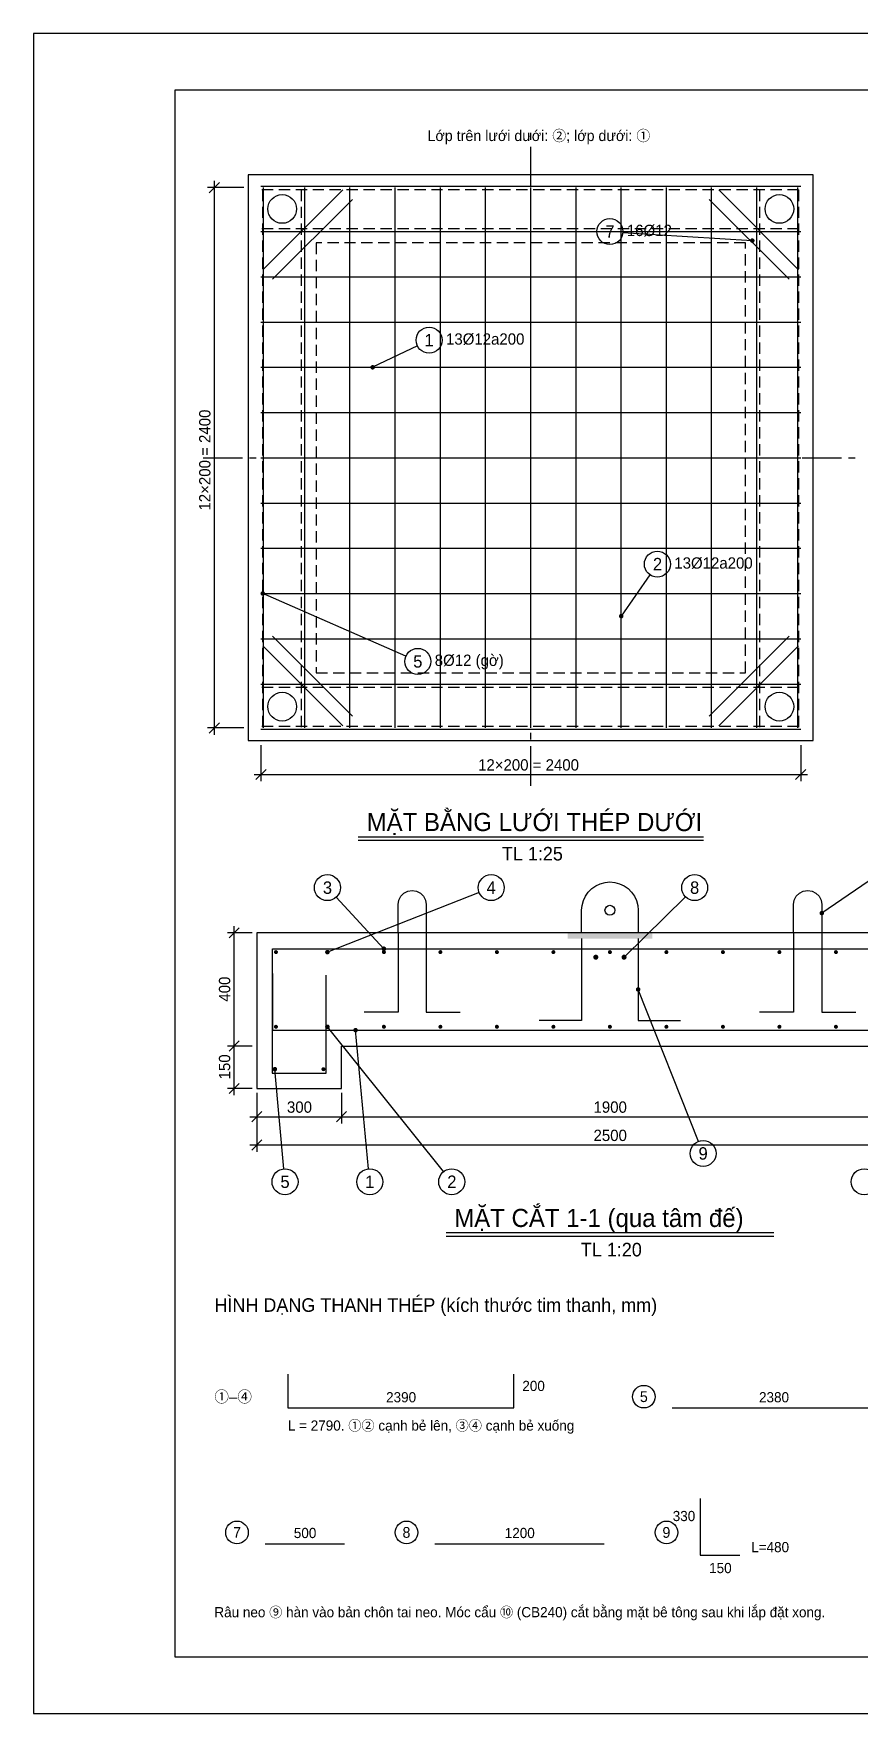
# Model space of a CAD drawing. Extents: x 0 to 45000, y 0 to 7425.
# Drawn here: x 11500 to 15154, y 0 to 7425 of the extents above; entities that cross this region are included whole.
import ezdxf

# ---------------------------------------------------------------- set-up
doc = ezdxf.new("R2010")
doc.units = 0
doc.header["$LTSCALE"] = 25
doc.linetypes.add('CENTER', pattern=[10.6, 7, -1.2, 1.2, -1.2])
doc.linetypes.add('DASHED', pattern=[3, 2, -1])
for name, color, linetype in [('AN', 8, 'DASHED'), ('BT', 7, 'CONTINUOUS'), ('DIM', 8, 'CONTINUOUS'), ('KHUNG', 7, 'CONTINUOUS'), ('KHUNG_M', 7, 'CONTINUOUS'), ('TEXT', 7, 'CONTINUOUS'), ('THEP', 1, 'CONTINUOUS'), ('THEP_D', 1, 'DASHED'), ('THEPHINH', 5, 'CONTINUOUS'), ('TRUC', 1, 'CENTER')]:
    doc.layers.add(name, color=color, linetype=linetype)
doc.styles.add('VN', font='arial.ttf', dxfattribs={"width": 0.95})

msp = doc.modelspace()

# ---------------------------------------------------------------- linework, layer by layer
at = {"layer": 'AN'}
msp.add_lwpolyline([(12750, 4600), (14650, 4600), (14650, 6500), (12750, 6500)], close=True, dxfattribs=at)
at = {"layer": 'BT'}
for points in [[(12450, 4300), (14950, 4300), (14950, 6800), (12450, 6800)], [(12487.5, 2762.5), (12862.5, 2762.5), (12862.5, 2950), (15237.5, 2950), (15237.5, 2762.5), (15612.5, 2762.5), (15612.5, 3450), (12487.5, 3450)]]:
    msp.add_lwpolyline(points, close=True, dxfattribs=at)
at = {"layer": 'DIM'}
for p, q in [((12277.5, 6721.5), (12322.5, 6766.5)), ((12300, 4326), (12300, 6774)), ((12430, 6744), (12270, 6744)), ((14107.4, 6546.4), (14680, 6510)), ((13198.2, 6045.1), (13000, 5950)), ((14227.2, 5032.8), (14100, 4850)), ((13147.3, 4673), (12514, 4950)), ((12430, 4356), (12270, 4356)), ((12277.5, 4333.5), (12322.5, 4378.5)), ((12506, 4280), (12506, 4120)), ((14894, 4280), (14894, 4120)), ((12483.5, 4127.5), (12528.5, 4172.5)), ((14871.5, 4127.5), (14916.5, 4172.5)), ((12476, 4150), (14924, 4150)), ((15252.5, 3717.7), (14987.5, 3537.5)), ((13471.5, 3629), (12800, 3365)), ((12839.1, 3607.8), (13050, 3380)), ((14384, 3609.7), (14112.5, 3342.5)), ((12467.5, 3450), (12357.5, 3450)), ((12365, 3427.5), (12410, 3472.5)), ((12387.5, 2920), (12387.5, 3480)), ((14441.3, 2528.5), (14175, 3200)), ((12365, 2927.5), (12410, 2972.5)), ((12365, 2927.5), (12410, 2972.5)), ((12387.5, 2732.5), (12387.5, 2980)), ((13314, 2394.8), (12800, 3035)), ((12982.2, 2407.3), (12925, 3020)), ((12467.5, 2950), (12357.5, 2950)), ((12467.5, 2950), (12357.5, 2950)), ((12607.3, 2407.3), (12567.5, 2847.5)), ((12467.5, 2762.5), (12357.5, 2762.5)), ((12365, 2740), (12410, 2785)), ((12487.5, 2742.5), (12487.5, 2607.5)), ((12487.5, 2742.5), (12487.5, 2482.5)), ((12862.5, 2742.5), (12862.5, 2607.5)), ((12862.5, 2742.5), (12862.5, 2607.5)), ((12457.5, 2637.5), (12892.5, 2637.5)), ((12465, 2615), (12510, 2660)), ((12832.5, 2637.5), (15267.5, 2637.5)), ((12840, 2615), (12885, 2660)), ((12840, 2615), (12885, 2660)), ((12465, 2490), (12510, 2535)), ((12457.5, 2512.5), (15642.5, 2512.5))]:
    msp.add_line(p, q, dxfattribs=at)
at = {"layer": 'DIM', "const_width": 10}
for points in [[(14685, 6510, 1), (14675, 6510, 1)], [(13005, 5950, 1), (12995, 5950, 1)], [(12519, 4950, 1), (12509, 4950, 1)], [(14105, 4850, 1), (14095, 4850, 1)], [(14992.5, 3537.5, 1), (14982.5, 3537.5, 1)], [(12805, 3365, 1), (12795, 3365, 1)], [(13055, 3380, 1), (13045, 3380, 1)], [(14117.5, 3342.5, 1), (14107.5, 3342.5, 1)], [(14180, 3200, 1), (14170, 3200, 1)], [(12805, 3035, 1), (12795, 3035, 1)], [(12930, 3020, 1), (12920, 3020, 1)], [(12572.5, 2847.5, 1), (12562.5, 2847.5, 1)]]:
    msp.add_lwpolyline(points, format="xyb", close=True, dxfattribs=at)
at = {"layer": 'KHUNG'}
msp.add_lwpolyline([(12125, 250), (21750, 250), (21750, 7175), (12125, 7175)], close=True, dxfattribs=at)
at = {"layer": 'KHUNG_M'}
msp.add_lwpolyline([(11500, 0), (22000, 0), (22000, 7425), (11500, 7425)], close=True, dxfattribs=at)
at = {"layer": 'TEXT'}
for p, q in [((12935.5, 3875), (14464.5, 3875)), ((12935.5, 3860), (14464.5, 3860)), ((13325, 2125), (14775, 2125)), ((13325, 2110), (14775, 2110))]:
    msp.add_line(p, q, dxfattribs=at)
for centre, radius in [((14050, 6550), 57.5), ((13250, 6070), 57.5), ((14260, 5080), 57.5), ((13200, 4650), 57.5), ((12800, 3650), 57.5), ((13525, 3650), 57.5), ((14425, 3650), 57.5), ((14462.5, 2475), 57.5), ((12612.5, 2350), 57.5), ((12987.5, 2350), 57.5), ((13350, 2350), 57.5), ((15175, 2350), 57.5), ((14200, 1400), 50), ((12400, 800), 50), ((13150, 800), 50), ((14300, 800), 50)]:
    msp.add_circle(centre, radius, dxfattribs=at)
at = {"layer": 'THEP'}
for p, q in [((12506, 6750), (14894, 6750)), ((12868.7, 6734.9), (12515.1, 6381.3)), ((12518, 4356), (12518, 6744)), ((12911.1, 6692.4), (12557.6, 6338.9)), ((12700, 4356), (12700, 6744)), ((12900, 4356), (12900, 6744)), ((13100, 4356), (13100, 6744)), ((13300, 4356), (13300, 6744)), ((13500, 4356), (13500, 6744)), ((13700, 4356), (13700, 6744)), ((13900, 4356), (13900, 6744)), ((14100, 4356), (14100, 6744)), ((14300, 4356), (14300, 6744)), ((14842.4, 6338.9), (14488.9, 6692.4)), ((14500, 4356), (14500, 6744)), ((14884.9, 6381.3), (14531.3, 6734.9)), ((14700, 4356), (14700, 6744)), ((14882, 4356), (14882, 6744)), ((12506, 6550), (14894, 6550)), ((12506, 6350), (14894, 6350)), ((12506, 6150), (14894, 6150)), ((12506, 5950), (14894, 5950)), ((12506, 5750), (14894, 5750)), ((12506, 5550), (14894, 5550)), ((12506, 5350), (14894, 5350)), ((12506, 5150), (14894, 5150)), ((12506, 4950), (14894, 4950)), ((12557.6, 4761.1), (12911.1, 4407.6)), ((14488.9, 4407.6), (14842.4, 4761.1)), ((12506, 4750), (14894, 4750)), ((12515.1, 4718.7), (12868.7, 4365.1)), ((14531.3, 4365.1), (14884.9, 4718.7)), ((12506, 4550), (14894, 4550)), ((12506, 4350), (14894, 4350)), ((14325, 1350), (15225, 1350)), ((12525, 750), (12875, 750)), ((13275, 750), (14025, 750))]:
    msp.add_line(p, q, dxfattribs=at)
for points in [[(13112.5, 3450), (13112.5, 3575), (13112.5, 3575), (13115.6, 3594.3), (13124.4, 3611.7), (13138.3, 3625.6), (13155.7, 3634.4), (13175, 3637.5), (13194.3, 3634.4), (13211.7, 3625.6), (13225.6, 3611.7), (13234.4, 3594.3), (13237.5, 3575), (13237.5, 3575), (13237.5, 3450)], [(14862.5, 3450), (14862.5, 3575), (14862.5, 3575), (14865.6, 3594.3), (14874.4, 3611.7), (14888.3, 3625.6), (14905.7, 3634.4), (14925, 3637.5), (14944.3, 3634.4), (14961.7, 3625.6), (14975.6, 3611.7), (14984.4, 3594.3), (14987.5, 3575), (14987.5, 3575), (14987.5, 3450)], [(13112.5, 3450), (13112.5, 3100), (12962.5, 3100)], [(13237.5, 3450), (13237.5, 3100), (13387.5, 3100)], [(14862.5, 3450), (14862.5, 3100), (14712.5, 3100)], [(14987.5, 3450), (14987.5, 3100), (15137.5, 3100)], [(12557.5, 3130), (12557.5, 3380), (15542.5, 3380), (15542.5, 3130)], [(12557.5, 3270), (12557.5, 3020), (15542.5, 3020), (15542.5, 3270)], [(12555, 3262.5), (12555, 2830), (12795, 2830), (12795, 3262.5)], [(12625, 1500), (12625, 1350), (13625, 1350), (13625, 1500)], [(14450, 950), (14450, 700), (14625, 700)]]:
    msp.add_lwpolyline(points, dxfattribs=at)
for points, const_width in [([(12576.9, 3365, 1), (12568.1, 3365, 1)], 8.75), ([(12804.4, 3365, 1), (12795.6, 3365, 1)], 8.75), ([(13054.4, 3365, 1), (13045.6, 3365, 1)], 8.75), ([(13304.4, 3365, 1), (13295.6, 3365, 1)], 8.75), ([(13554.4, 3365, 1), (13545.6, 3365, 1)], 8.75), ([(13804.4, 3365, 1), (13795.6, 3365, 1)], 8.75), ([(13993.1, 3342.5, 1), (13981.9, 3342.5, 1)], 11.2), ([(14054.4, 3365, 1), (14045.6, 3365, 1)], 8.75), ([(14118.1, 3342.5, 1), (14106.9, 3342.5, 1)], 11.2), ([(14304.4, 3365, 1), (14295.6, 3365, 1)], 8.75), ([(14554.4, 3365, 1), (14545.6, 3365, 1)], 8.75), ([(14804.4, 3365, 1), (14795.6, 3365, 1)], 8.75), ([(15054.4, 3365, 1), (15045.6, 3365, 1)], 8.75), ([(12576.9, 3035, 1), (12568.1, 3035, 1)], 8.75), ([(12804.4, 3035, 1), (12795.6, 3035, 1)], 8.75), ([(13054.4, 3035, 1), (13045.6, 3035, 1)], 8.75), ([(13304.4, 3035, 1), (13295.6, 3035, 1)], 8.75), ([(13554.4, 3035, 1), (13545.6, 3035, 1)], 8.75), ([(13804.4, 3035, 1), (13795.6, 3035, 1)], 8.75), ([(14054.4, 3035, 1), (14045.6, 3035, 1)], 8.75), ([(14304.4, 3035, 1), (14295.6, 3035, 1)], 8.75), ([(14554.4, 3035, 1), (14545.6, 3035, 1)], 8.75), ([(14804.4, 3035, 1), (14795.6, 3035, 1)], 8.75), ([(15054.4, 3035, 1), (15045.6, 3035, 1)], 8.75), ([(12571.9, 2847.5, 1), (12563.1, 2847.5, 1)], 8.75), ([(12786.9, 2847.5, 1), (12778.1, 2847.5, 1)], 8.75)]:
    msp.add_lwpolyline(points, format="xyb", close=True, dxfattribs=dict(at, const_width=const_width))
at = {"layer": 'THEP_D'}
for p, q in [((12510, 6736), (14890, 6736)), ((12514, 4360), (12514, 6740)), ((12686, 4360), (12686, 6740)), ((14714, 4360), (14714, 6740)), ((14886, 4360), (14886, 6740)), ((12510, 6564), (14890, 6564)), ((12510, 4536), (14890, 4536)), ((12510, 4364), (14890, 4364))]:
    msp.add_line(p, q, dxfattribs=at)
at = {"layer": 'THEPHINH'}
for points in [[(13925, 3450), (13925, 3550), (13926.9, 3571.7), (13932.5, 3592.8), (13941.7, 3612.5), (13954.2, 3630.3), (13969.7, 3645.8), (13987.5, 3658.3), (14007.2, 3667.5), (14028.3, 3673.1), (14050, 3675), (14071.7, 3673.1), (14092.8, 3667.5), (14112.5, 3658.3), (14130.3, 3645.8), (14145.8, 3630.3), (14158.3, 3612.5), (14167.5, 3592.8), (14173.1, 3571.7), (14175, 3550), (14175, 3450)], [(13925, 3425), (13925, 3062.5), (13737.5, 3062.5)], [(14175, 3425), (14175, 3062.5), (14362.5, 3062.5)]]:
    msp.add_lwpolyline(points, dxfattribs=at)
for centre, radius in [((12600, 6650), 63.5), ((14800, 6650), 63.5), ((12600, 4450), 63.5), ((14800, 4450), 63.5), ((14050, 3550), 21.9)]:
    msp.add_circle(centre, radius, dxfattribs=at)
msp.add_solid([(13862.5, 3425), (14237.5, 3425), (13862.5, 3450), (14237.5, 3450)], dxfattribs=at)
at = {"layer": 'TRUC'}
for p, q in [((13700, 4100), (13700, 7000)), ((12250, 5550), (15150, 5550))]:
    msp.add_line(p, q, dxfattribs=at)

# ---------------------------------------------------------------- texts
at = {"layer": 'TEXT', "style": 'VN', "width": 0.95}
for s, height, p in [('Lớp trên lưới dưới: ②; lớp dưới: ①', 47.5, (13243.2, 6950)), ('7', 55, (14030.1, 6522.5)), ('16Ø12', 50, (14125, 6530)), ('1', 55, (13229.8, 6042.5)), ('13Ø12a200', 50, (13325, 6050)), ('2', 55, (14240.4, 5052.5)), ('13Ø12a200', 50, (14335, 5060)), ('8Ø12 (gờ)', 50, (13275, 4630)), ('5', 55, (13179.8, 4622.5)), ('12×200 = 2400', 50, (13466.7, 4167.5)), ('MẶT BẰNG LƯỚI THÉP DƯỚI', 80, (12973.7, 3900)), ('TL 1:25', 60, (13571.9, 3770)), ('3', 55, (12780.1, 3622.5)), ('4', 55, (13504.1, 3622.5)), ('8', 55, (14404.6, 3622.5)), ('300', 50, (12621.1, 2655)), ('1900', 50, (13977.5, 2655)), ('2500', 50, (13977.5, 2530)), ('9', 55, (14442.1, 2447.5)), ('5', 55, (12592.3, 2322.5)), ('1', 55, (12967.3, 2322.5)), ('2', 55, (13330.4, 2322.5)), ('MẶT CẮT 1-1 (qua tâm đế)', 80, (13361.2, 2150)), ('TL 1:20', 60, (13921.2, 2020)), ('HÌNH DẠNG THANH THÉP (kích thước tim thanh, mm)', 60, (12300, 1775)), ('①–④', 50, (12300, 1375)), ('2390', 45, (13059.7, 1375)), ('200', 45, (13662.5, 1425)), ('5', 47.5, (14182.6, 1376.2)), ('2380', 45, (14709.7, 1375)), ('L = 2790. ①② cạnh bẻ lên, ③④ cạnh bẻ xuống', 45, (12625, 1250)), ('330', 45, (14327.9, 850)), ('7', 47.5, (12382.9, 776.2)), ('500', 45, (12651.5, 775)), ('8', 47.5, (13132.4, 776.2)), ('1200', 45, (13584.7, 775)), ('9', 47.5, (14282.4, 776.2)), ('L=480', 45, (14675, 712.5)), ('150', 45, (14489, 620)), ('Râu neo ⑨ hàn vào bản chôn tai neo. Móc cẩu ⑩ (CB240) cắt bằng mặt bê tông sau khi lắp đặt xong.', 45, (12300, 425))]:
    msp.add_text(s, height=height, dxfattribs=at).set_placement(p)
for s, p in [('12×200 = 2400', (12282.5, 5316.7)), ('400', (12370, 3146.1)), ('150', (12370, 2802.3))]:
    msp.add_text(s, height=50, rotation=90, dxfattribs=at).set_placement(p)

doc.saveas('drawing.dxf')
